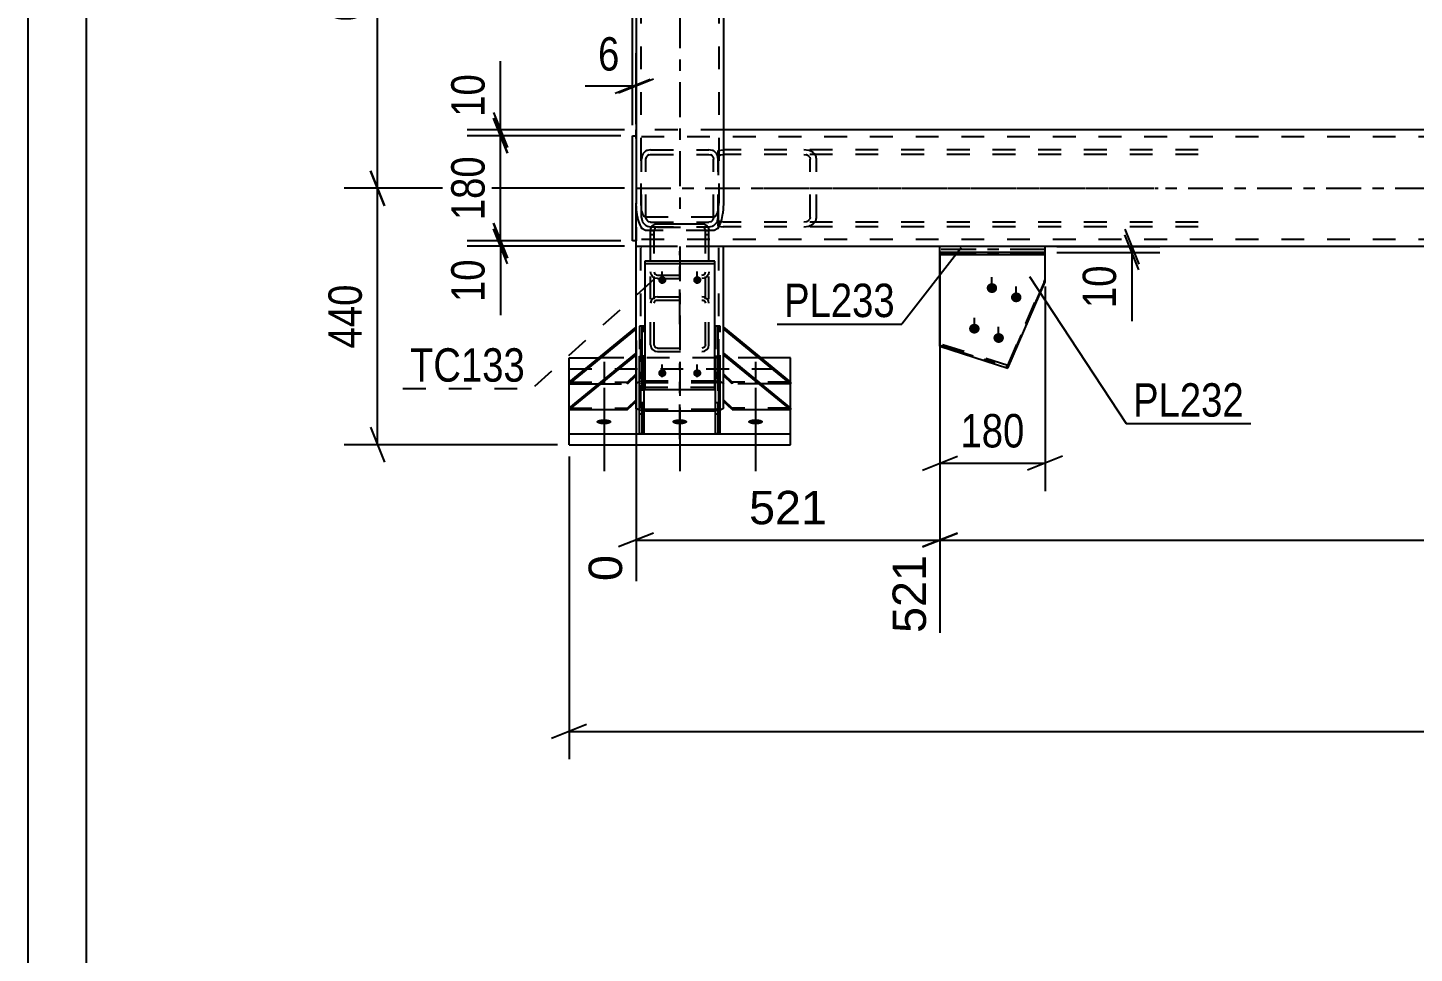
# Model space of a CAD drawing. Header units: millimetres. Extents: x 0 to 841, y 0 to 594.
# Drawn here: x 0 to 118.9, y 457.5 to 536.9 of the extents above; entities that cross this region are included whole.
import ezdxf

# ---------------------------------------------------------------- set-up
doc = ezdxf.new("R2010")
doc.units = ezdxf.units.MM
doc.linetypes.add('DXK_LINE_DOT2', pattern=[3.9198, 1.9599, -1.9599])
doc.linetypes.add('DXK_LINE_DOT3', pattern=[5.9187, 2.979, -0.9799, 0.9799, -0.9799])
doc.styles.add('Arial', font='arial.ttf', dxfattribs={"height": 0.2})
doc.styles.add('Arial Narrow', font='ARIALN.TTF', dxfattribs={"height": 0.2})

# ---------------------------------------------------------------- blocks, each defined once
blk = doc.blocks.new('Unknown-814407374-1129')
at = {"color": 5, "linetype": 'Continuous'}
for p, q in [((0, 594), (0, 0)), ((5, 589), (5, 5))]:
    blk.add_line(p, q, dxfattribs=at)
blk = doc.blocks.new('Part-814407374-4195 - 4175')
at = {"color": 7, "linetype": 'DXK_LINE_DOT2'}
for p, q in [((52.17, 528.1), (52.17, 521.81)), ((59.67, 528.1), (52.17, 528.1)), ((219.22, 527.5), (52.17, 527.5)), ((52.17, 518.19), (52.17, 519.3)), ((219.22, 518.7), (52.17, 518.7)), ((59.64, 518.1), (52.19, 518.1))]:
    blk.add_line(p, q, dxfattribs=at)
at = {"color": 2, "linetype": 'Continuous'}
for p, q in [((219.22, 528.1), (59.67, 528.1)), ((52.17, 519.3), (52.17, 521.81)), ((52.17, 518.1), (52.17, 519.3)), ((52.19, 518.1), (52.17, 518.1)), ((219.22, 518.1), (59.64, 518.1))]:
    blk.add_line(p, q, dxfattribs=at)
at = {"color": 7, "linetype": 'DXK_LINE_DOT3'}
blk.add_line((52.17, 523.1), (219.22, 523.1), dxfattribs=at)
blk = doc.blocks.new('Bolt-814407374-4180 - 4175')
at = {"linetype": 'Continuous'}
for points in [[(54.42, 515.56), (54.49, 515.55), (54.56, 515.53), (54.62, 515.49), (54.68, 515.45), (54.72, 515.39), (54.75, 515.33), (54.76, 515.26), (54.76, 515.19), (54.75, 515.13), (54.72, 515.06), (54.68, 515.01), (54.62, 514.96), (54.56, 514.93), (54.49, 514.91), (54.42, 514.9), (54.34, 514.91), (54.27, 514.93), (54.21, 514.96), (54.16, 515.01), (54.11, 515.06), (54.08, 515.13), (54.07, 515.19), (54.07, 515.26), (54.08, 515.33), (54.11, 515.39), (54.16, 515.45), (54.21, 515.49), (54.27, 515.53), (54.34, 515.55)], [(57.42, 515.56), (57.49, 515.55), (57.56, 515.53), (57.62, 515.49), (57.68, 515.45), (57.72, 515.39), (57.75, 515.33), (57.76, 515.26), (57.76, 515.19), (57.75, 515.13), (57.72, 515.06), (57.68, 515.01), (57.62, 514.96), (57.56, 514.93), (57.49, 514.91), (57.42, 514.9), (57.34, 514.91), (57.27, 514.93), (57.21, 514.96), (57.16, 515.01), (57.11, 515.06), (57.08, 515.13), (57.07, 515.19), (57.07, 515.26), (57.08, 515.33), (57.11, 515.39), (57.16, 515.45), (57.21, 515.49), (57.27, 515.53), (57.34, 515.55)], [(54.42, 507.57), (54.49, 507.56), (54.56, 507.54), (54.62, 507.51), (54.68, 507.46), (54.72, 507.41), (54.75, 507.34), (54.76, 507.28), (54.76, 507.21), (54.75, 507.14), (54.72, 507.08), (54.68, 507.02), (54.62, 506.98), (54.56, 506.94), (54.49, 506.92), (54.42, 506.91), (54.34, 506.92), (54.27, 506.94), (54.21, 506.98), (54.16, 507.02), (54.11, 507.08), (54.08, 507.14), (54.07, 507.21), (54.07, 507.28), (54.08, 507.34), (54.11, 507.41), (54.16, 507.46), (54.21, 507.51), (54.27, 507.54), (54.34, 507.56)], [(57.42, 507.57), (57.49, 507.56), (57.56, 507.54), (57.62, 507.51), (57.68, 507.46), (57.72, 507.41), (57.75, 507.34), (57.76, 507.28), (57.76, 507.21), (57.75, 507.14), (57.72, 507.08), (57.68, 507.02), (57.62, 506.98), (57.56, 506.94), (57.49, 506.92), (57.42, 506.91), (57.34, 506.92), (57.27, 506.94), (57.21, 506.98), (57.16, 507.02), (57.11, 507.08), (57.08, 507.14), (57.07, 507.21), (57.07, 507.28), (57.08, 507.34), (57.11, 507.41), (57.16, 507.46), (57.21, 507.51), (57.27, 507.54), (57.34, 507.56)]]:
    blk.add_hatch(color=1, dxfattribs=at).paths.add_polyline_path(points)
at = {"color": 1, "linetype": 'Continuous'}
for p, q in [((54.42, 514.89), (54.42, 515.96)), ((57.42, 514.89), (57.42, 515.96)), ((54.42, 506.9), (54.42, 507.98)), ((57.42, 506.9), (57.42, 507.98))]:
    blk.add_line(p, q, dxfattribs=at)
blk = doc.blocks.new('Part-814407374-4247 - 4175')
at = {"color": 2, "linetype": 'Continuous'}
for p, q in [((52.47, 502.04), (52.47, 508.71)), ((52.47, 508.71), (52.87, 508.71)), ((52.87, 502.04), (52.87, 508.71)), ((52.87, 502.04), (52.47, 502.04))]:
    blk.add_line(p, q, dxfattribs=at)
at = {"color": 7, "linetype": 'DXK_LINE_DOT3'}
for p, q in [((52.67, 508.71), (52.67, 504.01)), ((52.67, 504.01), (52.67, 502.04))]:
    blk.add_line(p, q, dxfattribs=at)
at = {"color": 7, "linetype": 'DXK_LINE_DOT2'}
for p, q in [((52.47, 504.71), (52.87, 504.71)), ((52.47, 503.75), (52.87, 503.75))]:
    blk.add_line(p, q, dxfattribs=at)
blk = doc.blocks.new('Part-814407374-4183 - 4175')
at = {"color": 2, "linetype": 'Continuous'}
for p, q in [((58.92, 516.84), (52.92, 516.84)), ((52.92, 516.84), (52.92, 505.83)), ((52.92, 516.64), (58.92, 516.64)), ((58.92, 505.83), (58.92, 516.84)), ((52.92, 505.83), (58.92, 505.83))]:
    blk.add_line(p, q, dxfattribs=at)
at = {"color": 7, "linetype": 'DXK_LINE_DOT2'}
blk.add_line((52.92, 506.04), (58.92, 506.04), dxfattribs=at)
blk = doc.blocks.new('Bolt-814407374-4189 - 4175')
at = {"linetype": 'Continuous'}
for points in [[(82.69, 514.96), (82.78, 514.95), (82.87, 514.92), (82.95, 514.88), (83.02, 514.82), (83.08, 514.75), (83.11, 514.67), (83.13, 514.58), (83.13, 514.49), (83.11, 514.41), (83.08, 514.32), (83.02, 514.25), (82.95, 514.19), (82.87, 514.15), (82.78, 514.12), (82.69, 514.11), (82.59, 514.12), (82.5, 514.15), (82.42, 514.19), (82.35, 514.25), (82.3, 514.32), (82.26, 514.41), (82.24, 514.49), (82.24, 514.58), (82.26, 514.67), (82.3, 514.75), (82.35, 514.82), (82.42, 514.88), (82.5, 514.92), (82.59, 514.95)], [(84.77, 514.16), (84.86, 514.15), (84.95, 514.13), (85.04, 514.08), (85.11, 514.02), (85.16, 513.95), (85.2, 513.87), (85.22, 513.78), (85.22, 513.7), (85.2, 513.61), (85.16, 513.53), (85.11, 513.46), (85.04, 513.4), (84.95, 513.35), (84.86, 513.33), (84.77, 513.32), (84.68, 513.33), (84.59, 513.35), (84.51, 513.4), (84.44, 513.46), (84.38, 513.53), (84.34, 513.61), (84.32, 513.7), (84.32, 513.78), (84.34, 513.87), (84.38, 513.95), (84.44, 514.02), (84.51, 514.08), (84.59, 514.13), (84.68, 514.15)], [(81.18, 511.48), (81.27, 511.47), (81.36, 511.44), (81.44, 511.4), (81.51, 511.34), (81.57, 511.27), (81.61, 511.18), (81.63, 511.1), (81.63, 511.01), (81.61, 510.92), (81.57, 510.84), (81.51, 510.77), (81.44, 510.71), (81.36, 510.67), (81.27, 510.64), (81.18, 510.63), (81.09, 510.64), (81, 510.67), (80.92, 510.71), (80.85, 510.77), (80.79, 510.84), (80.75, 510.92), (80.73, 511.01), (80.73, 511.1), (80.75, 511.18), (80.79, 511.27), (80.85, 511.34), (80.92, 511.4), (81, 511.44), (81.09, 511.47)], [(83.26, 510.68), (83.36, 510.67), (83.45, 510.64), (83.53, 510.6), (83.6, 510.54), (83.65, 510.47), (83.69, 510.39), (83.71, 510.3), (83.71, 510.21), (83.69, 510.13), (83.65, 510.05), (83.6, 509.97), (83.53, 509.92), (83.45, 509.87), (83.36, 509.84), (83.26, 509.83), (83.17, 509.84), (83.08, 509.87), (83, 509.92), (82.93, 509.97), (82.87, 510.05), (82.84, 510.13), (82.82, 510.21), (82.82, 510.3), (82.84, 510.39), (82.87, 510.47), (82.93, 510.54), (83, 510.6), (83.08, 510.64), (83.17, 510.67)]]:
    blk.add_hatch(color=1, dxfattribs=at).paths.add_polyline_path(points)
at = {"color": 1, "linetype": 'Continuous'}
for p, q in [((82.69, 514.19), (82.69, 515.48)), ((84.77, 513.4), (84.77, 514.68)), ((81.18, 510.71), (81.18, 511.99)), ((83.26, 509.92), (83.26, 511.2))]:
    blk.add_line(p, q, dxfattribs=at)
blk = doc.blocks.new('Bolt-814407374-4190 - 4175')
at = {"linetype": 'Continuous'}
for points in [[(49.42, 502.84), (49.28, 502.85), (49.15, 502.86), (49.03, 502.89), (48.93, 502.92), (48.85, 502.96), (48.8, 503), (48.77, 503.04), (48.77, 503.09), (48.8, 503.14), (48.85, 503.18), (48.93, 503.22), (49.03, 503.25), (49.15, 503.27), (49.28, 503.28), (49.42, 503.29), (49.55, 503.28), (49.68, 503.27), (49.8, 503.25), (49.9, 503.22), (49.98, 503.18), (50.03, 503.14), (50.06, 503.09), (50.06, 503.04), (50.03, 503), (49.98, 502.96), (49.9, 502.92), (49.8, 502.89), (49.68, 502.86), (49.55, 502.85)], [(55.92, 502.84), (55.78, 502.85), (55.65, 502.86), (55.53, 502.89), (55.43, 502.92), (55.35, 502.96), (55.3, 503), (55.27, 503.04), (55.27, 503.09), (55.3, 503.14), (55.35, 503.18), (55.43, 503.22), (55.53, 503.25), (55.65, 503.27), (55.78, 503.28), (55.92, 503.29), (56.05, 503.28), (56.18, 503.27), (56.3, 503.25), (56.4, 503.22), (56.48, 503.18), (56.53, 503.14), (56.56, 503.09), (56.56, 503.04), (56.53, 503), (56.48, 502.96), (56.4, 502.92), (56.3, 502.89), (56.18, 502.86), (56.05, 502.85)], [(62.42, 502.84), (62.28, 502.85), (62.15, 502.86), (62.03, 502.89), (61.93, 502.92), (61.85, 502.96), (61.8, 503), (61.77, 503.04), (61.77, 503.09), (61.8, 503.14), (61.85, 503.18), (61.93, 503.22), (62.03, 503.25), (62.15, 503.27), (62.28, 503.28), (62.42, 503.29), (62.55, 503.28), (62.68, 503.27), (62.8, 503.25), (62.9, 503.22), (62.98, 503.18), (63.03, 503.14), (63.06, 503.09), (63.06, 503.04), (63.03, 503), (62.98, 502.96), (62.9, 502.92), (62.8, 502.89), (62.68, 502.86), (62.55, 502.85)]]:
    blk.add_hatch(color=1, dxfattribs=at).paths.add_polyline_path(points)
at = {"color": 1, "linetype": 'DXK_LINE_DOT2'}
for p, q in [((49.42, 508.22), (49.42, 503.28)), ((55.92, 508.22), (55.92, 503.28)), ((62.42, 508.22), (62.42, 503.28)), ((49.42, 505.99), (49.42, 501.06)), ((62.42, 505.99), (62.42, 501.06))]:
    blk.add_line(p, q, dxfattribs=at)
at = {"color": 1, "linetype": 'Continuous'}
for p, q in [((49.42, 503.77), (49.42, 498.84)), ((55.92, 503.77), (55.92, 498.84)), ((62.42, 503.77), (62.42, 498.84))]:
    blk.add_line(p, q, dxfattribs=at)
blk = doc.blocks.new('Part-814407374-4260 - 4175')
at = {"color": 2, "linetype": 'Continuous'}
for p, q in [((53.42, 519.49), (53.46, 519.71)), ((53.46, 519.71), (53.59, 519.89)), ((53.59, 519.89), (53.79, 520.01)), ((53.79, 520.01), (54.02, 520.05)), ((54.02, 520.05), (57.82, 520.05)), ((57.82, 520.05), (58.05, 520.01)), ((58.05, 520.01), (58.24, 519.89)), ((58.24, 519.89), (58.37, 519.71)), ((58.37, 519.71), (58.42, 519.49)), ((53.42, 516.84), (53.42, 519.49)), ((58.42, 516.84), (58.42, 519.49))]:
    blk.add_line(p, q, dxfattribs=at)
at = {"color": 7, "linetype": 'DXK_LINE_DOT2'}
for p, q in [((53.8, 519.69), (53.74, 519.6)), ((53.9, 519.75), (53.8, 519.69)), ((54.02, 519.77), (53.9, 519.75)), ((54.02, 519.77), (57.82, 519.77)), ((57.93, 519.75), (57.82, 519.77)), ((58.03, 519.69), (57.93, 519.75)), ((58.09, 519.6), (58.03, 519.69)), ((53.42, 519.48), (53.72, 519.48)), ((53.42, 519.12), (53.72, 519.12)), ((53.74, 519.6), (53.72, 519.49)), ((53.72, 509.66), (53.72, 519.49)), ((58.12, 519.49), (58.09, 519.6)), ((58.12, 509.66), (58.12, 519.49)), ((58.12, 519.48), (58.42, 519.48)), ((58.12, 519.12), (58.42, 519.12)), ((53.72, 518.1), (53.42, 518.1)), ((58.42, 518.1), (58.12, 518.1)), ((53.42, 509.66), (53.42, 516.84)), ((58.42, 509.66), (58.42, 516.84)), ((53.46, 515.7), (53.42, 515.92)), ((53.59, 515.52), (53.46, 515.7)), ((53.79, 515.4), (53.59, 515.52)), ((53.72, 515.92), (53.74, 515.81)), ((53.74, 515.81), (53.8, 515.72)), ((54.02, 515.36), (53.79, 515.4)), ((53.8, 515.72), (53.9, 515.66)), ((53.9, 515.66), (54.02, 515.64)), ((54.02, 515.64), (57.82, 515.64)), ((54.02, 515.36), (57.82, 515.36)), ((57.82, 515.64), (57.93, 515.66)), ((58.05, 515.4), (57.82, 515.36)), ((57.93, 515.66), (58.03, 515.72)), ((58.03, 515.72), (58.09, 515.81)), ((58.24, 515.52), (58.05, 515.4)), ((58.09, 515.81), (58.12, 515.92)), ((58.37, 515.7), (58.24, 515.52)), ((58.42, 515.92), (58.37, 515.7)), ((53.79, 513.75), (53.59, 513.62)), ((54.02, 513.79), (53.79, 513.75)), ((54.02, 513.79), (57.82, 513.79)), ((58.05, 513.75), (57.82, 513.79)), ((58.24, 513.62), (58.05, 513.75)), ((53.46, 513.44), (53.42, 513.23)), ((53.59, 513.62), (53.46, 513.44)), ((53.72, 513.23), (53.74, 513.33)), ((53.74, 513.33), (53.8, 513.43)), ((53.8, 513.43), (53.9, 513.49)), ((53.9, 513.49), (54.02, 513.51)), ((54.02, 513.51), (57.82, 513.51)), ((57.82, 513.51), (57.93, 513.49)), ((57.93, 513.49), (58.03, 513.43)), ((58.03, 513.43), (58.09, 513.33)), ((58.09, 513.33), (58.12, 513.23)), ((58.37, 513.44), (58.24, 513.62)), ((58.42, 513.23), (58.37, 513.44)), ((53.42, 509.66), (53.46, 509.44)), ((53.46, 509.44), (53.59, 509.26)), ((53.59, 509.26), (53.79, 509.13)), ((53.74, 509.55), (53.72, 509.66)), ((53.8, 509.46), (53.74, 509.55)), ((53.79, 509.13), (54.02, 509.09)), ((53.9, 509.4), (53.8, 509.46)), ((54.02, 509.37), (53.9, 509.4)), ((54.02, 509.37), (57.82, 509.37)), ((54.02, 509.09), (57.82, 509.09)), ((57.93, 509.4), (57.82, 509.37)), ((57.82, 509.09), (58.05, 509.13)), ((58.03, 509.46), (57.93, 509.4)), ((58.09, 509.55), (58.03, 509.46)), ((58.05, 509.13), (58.24, 509.26)), ((58.12, 509.66), (58.09, 509.55)), ((58.24, 509.26), (58.37, 509.44)), ((58.37, 509.44), (58.42, 509.66))]:
    blk.add_line(p, q, dxfattribs=at)
at = {"color": 7, "linetype": 'DXK_LINE_DOT3'}
blk.add_line((55.92, 511.44), (55.92, 517.7), dxfattribs=at)
blk = doc.blocks.new('Part-814407374-4200 - 4175')
at = {"color": 7, "linetype": 'DXK_LINE_DOT2'}
for p, q in [((78.23, 517.6), (78.23, 517.63)), ((78.23, 517.63), (87.24, 517.63)), ((78.23, 517.6), (78.23, 517.63)), ((87.24, 517.6), (87.24, 517.63)), ((87.24, 517.6), (87.24, 517.63)), ((84.04, 507.89), (87.24, 515.28)), ((84.04, 507.89), (78.23, 509.75)), ((84.04, 507.68), (84.04, 507.89))]:
    blk.add_line(p, q, dxfattribs=at)
at = {"color": 2, "linetype": 'Continuous'}
for p, q in [((78.23, 509.54), (78.23, 517.6)), ((78.23, 517.42), (87.24, 517.42)), ((87.24, 515.08), (87.24, 517.6)), ((84.04, 507.68), (87.24, 515.08)), ((78.23, 509.54), (84.04, 507.68))]:
    blk.add_line(p, q, dxfattribs=at)
at = {"color": 7, "linetype": 'DXK_LINE_DOT3'}
for p, q in [((87.24, 517.53), (78.23, 517.53)), ((78.23, 517.53), (78.23, 509.65)), ((84.04, 507.78), (87.24, 515.18)), ((78.23, 509.65), (84.04, 507.78))]:
    blk.add_line(p, q, dxfattribs=at)
blk = doc.blocks.new('Part-814407374-4207 - 4175')
at = {"color": 2, "linetype": 'Continuous'}
for p, q in [((46.42, 501.1), (46.42, 508.54)), ((46.42, 508.54), (48.95, 508.54)), ((65.42, 508.54), (62.88, 508.54)), ((65.42, 501.1), (65.42, 508.54)), ((46.42, 502.04), (65.42, 502.04)), ((46.42, 501.1), (65.42, 501.1))]:
    blk.add_line(p, q, dxfattribs=at)
at = {"color": 7, "linetype": 'DXK_LINE_DOT2'}
for p, q in [((62.88, 508.54), (48.95, 508.54)), ((46.42, 507.6), (65.42, 507.6))]:
    blk.add_line(p, q, dxfattribs=at)
at = {"color": 7, "linetype": 'DXK_LINE_DOT3'}
blk.add_line((55.92, 501.57), (55.92, 508.07), dxfattribs=at)
blk = doc.blocks.new('Part-814407374-4213 - 4175')
at = {"color": 2, "linetype": 'Continuous'}
for p, q in [((46.42, 506.47), (52.17, 511.17)), ((52.17, 511.03), (46.42, 506.33)), ((46.42, 506.33), (46.42, 506.47)), ((46.42, 506.33), (48.97, 506.33))]:
    blk.add_line(p, q, dxfattribs=at)
at = {"color": 7, "linetype": 'DXK_LINE_DOT3'}
for p, q in [((52.17, 511.1), (46.42, 506.4)), ((52.17, 506.4), (52.17, 511.1))]:
    blk.add_line(p, q, dxfattribs=at)
at = {"color": 7, "linetype": 'DXK_LINE_DOT2'}
for p, q in [((52.17, 507.04), (52.17, 511.17)), ((51.42, 506.47), (52.17, 507.17)), ((51.42, 506.33), (52.17, 507.04)), ((46.42, 506.47), (51.42, 506.47)), ((48.97, 506.33), (51.42, 506.33)), ((51.42, 506.33), (51.42, 506.47))]:
    blk.add_line(p, q, dxfattribs=at)
blk = doc.blocks.new('Part-814407374-4216 - 4175')
at = {"color": 2, "linetype": 'Continuous'}
for p, q in [((46.42, 504.25), (52.17, 508.94)), ((52.17, 504.81), (52.17, 508.94)), ((52.17, 508.81), (46.42, 504.11)), ((46.42, 504.11), (46.42, 504.25)), ((51.42, 504.11), (52.17, 504.81)), ((46.42, 504.11), (51.42, 504.11))]:
    blk.add_line(p, q, dxfattribs=at)
at = {"color": 7, "linetype": 'DXK_LINE_DOT3'}
for p, q in [((52.17, 508.88), (46.42, 504.18)), ((52.17, 504.18), (52.17, 508.88))]:
    blk.add_line(p, q, dxfattribs=at)
at = {"color": 7, "linetype": 'DXK_LINE_DOT2'}
for p, q in [((46.42, 504.25), (51.42, 504.25)), ((51.42, 504.25), (52.17, 504.95)), ((51.42, 504.11), (51.42, 504.25))]:
    blk.add_line(p, q, dxfattribs=at)
blk = doc.blocks.new('Part-814407374-4217 - 4175')
at = {"color": 7, "linetype": 'DXK_LINE_DOT2'}
for p, q in [((59.37, 511.27), (58.97, 511.27)), ((58.97, 511.27), (58.97, 506.83)), ((59.37, 506.83), (59.37, 511.27)), ((59.37, 508.54), (58.97, 508.54)), ((59.37, 507.28), (58.97, 507.28)), ((58.97, 506.83), (59.37, 506.83))]:
    blk.add_line(p, q, dxfattribs=at)
at = {"color": 7, "linetype": 'DXK_LINE_DOT3'}
for p, q in [((59.17, 511.27), (59.17, 506.57)), ((59.17, 506.57), (59.17, 508.54))]:
    blk.add_line(p, q, dxfattribs=at)
blk = doc.blocks.new('Part-814407374-4218 - 4175')
at = {"color": 2, "linetype": 'Continuous'}
for p, q in [((58.97, 502.04), (58.97, 508.71)), ((58.97, 508.71), (59.37, 508.71)), ((59.37, 502.04), (59.37, 508.71)), ((59.37, 502.04), (58.97, 502.04))]:
    blk.add_line(p, q, dxfattribs=at)
at = {"color": 7, "linetype": 'DXK_LINE_DOT3'}
for p, q in [((59.17, 508.71), (59.17, 504.01)), ((59.17, 504.01), (59.17, 502.04))]:
    blk.add_line(p, q, dxfattribs=at)
at = {"color": 7, "linetype": 'DXK_LINE_DOT2'}
for p, q in [((58.97, 504.71), (59.37, 504.71)), ((58.97, 503.75), (59.37, 503.75))]:
    blk.add_line(p, q, dxfattribs=at)
blk = doc.blocks.new('Part-814407374-4219 - 4175')
at = {"color": 7, "linetype": 'DXK_LINE_DOT2'}
for p, q in [((52.87, 511.27), (52.47, 511.27)), ((52.47, 511.27), (52.47, 506.83)), ((52.87, 506.83), (52.87, 511.27)), ((52.87, 508.54), (52.47, 508.54)), ((52.47, 507.28), (52.87, 507.28)), ((52.47, 506.83), (52.87, 506.83))]:
    blk.add_line(p, q, dxfattribs=at)
at = {"color": 7, "linetype": 'DXK_LINE_DOT3'}
for p, q in [((52.67, 511.27), (52.67, 506.57)), ((52.67, 506.57), (52.67, 508.54))]:
    blk.add_line(p, q, dxfattribs=at)
blk = doc.blocks.new('Part-814407374-4222 - 4175')
at = {"color": 2, "linetype": 'Continuous'}
for p, q in [((59.67, 508.94), (65.42, 504.25)), ((59.67, 504.81), (59.67, 508.94)), ((65.42, 504.11), (59.67, 508.81)), ((60.42, 504.11), (59.67, 504.81)), ((65.42, 504.25), (65.42, 504.11)), ((60.42, 504.11), (65.42, 504.11))]:
    blk.add_line(p, q, dxfattribs=at)
at = {"color": 7, "linetype": 'DXK_LINE_DOT2'}
for p, q in [((59.67, 504.95), (60.42, 504.25)), ((65.42, 504.25), (60.42, 504.25)), ((60.42, 504.25), (60.42, 504.11))]:
    blk.add_line(p, q, dxfattribs=at)
blk = doc.blocks.new('Part-814407374-4225 - 4175')
at = {"color": 2, "linetype": 'Continuous'}
for p, q in [((59.67, 511.17), (65.42, 506.47)), ((65.42, 506.33), (59.67, 511.03)), ((65.42, 506.33), (62.86, 506.33)), ((65.42, 506.47), (65.42, 506.33))]:
    blk.add_line(p, q, dxfattribs=at)
at = {"color": 7, "linetype": 'DXK_LINE_DOT2'}
for p, q in [((59.67, 507.04), (59.67, 511.17)), ((59.67, 507.17), (60.42, 506.47)), ((60.42, 506.33), (59.67, 507.04)), ((65.42, 506.47), (60.42, 506.47)), ((60.42, 506.47), (60.42, 506.33)), ((62.86, 506.33), (60.42, 506.33))]:
    blk.add_line(p, q, dxfattribs=at)
blk = doc.blocks.new('Part-814407374-4300 - 4175')
at = {"color": 2, "linetype": 'Continuous'}
for p, q in [((51.87, 518.6), (51.87, 527.6)), ((51.87, 527.6), (52.17, 527.6)), ((52.17, 518.6), (51.87, 518.6))]:
    blk.add_line(p, q, dxfattribs=at)
at = {"color": 7, "linetype": 'DXK_LINE_DOT2'}
blk.add_line((52.17, 527.6), (52.17, 518.6), dxfattribs=at)
blk = doc.blocks.new('Part-814407374-4257 - 4175')
at = {"color": 7, "linetype": 'DXK_LINE_DOT2'}
for p, q in [((52.68, 525.91), (52.62, 525.6)), ((52.62, 520.6), (52.62, 525.6)), ((53.02, 525.6), (53.05, 525.76)), ((53.02, 520.6), (53.02, 525.6)), ((53.42, 526.4), (53.11, 526.34)), ((53.26, 525.97), (53.42, 526)), ((53.42, 526.4), (58.42, 526.4)), ((53.42, 526), (58.42, 526)), ((58.72, 526.34), (58.42, 526.4)), ((58.42, 526), (58.57, 525.97)), ((58.79, 525.76), (58.82, 525.6)), ((58.82, 520.6), (58.82, 525.6)), ((59.22, 525.6), (59.15, 525.91)), ((59.22, 520.6), (59.22, 525.6)), ((52.62, 520.6), (52.68, 520.3)), ((53.05, 520.45), (53.02, 520.6)), ((53.11, 519.86), (53.42, 519.8)), ((53.42, 520.2), (53.26, 520.23)), ((53.42, 520.2), (58.42, 520.2)), ((53.42, 519.8), (58.42, 519.8)), ((58.57, 520.23), (58.42, 520.2)), ((58.42, 519.8), (58.72, 519.86)), ((58.82, 520.6), (58.79, 520.45)), ((59.15, 520.3), (59.22, 520.6))]:
    blk.add_line(p, q, dxfattribs=at)
at = {"color": 7, "linetype": 'DXK_LINE_DOT3'}
blk.add_line((55.92, 523.1), (55.92, 523.1), dxfattribs=at)
at = {"color": 7, "linetype": 'DXK_LINE_DOT2'}
for centre, radius, start, end in [((53.42, 525.6), 0.8, 112.5, 157.5), ((53.42, 525.6), 0.4, 112.5, 157.5), ((58.42, 525.6), 0.4, 22.5, 67.5), ((58.42, 525.6), 0.8, 22.5, 67.5), ((53.42, 520.6), 0.8, 202.5, 247.5), ((53.42, 520.6), 0.4, 202.5, 247.5), ((58.42, 520.6), 0.4, 292.5, 337.5), ((58.42, 520.6), 0.8, 292.5, 337.5)]:
    blk.add_arc(centre, radius, start, end, dxfattribs=at)
blk = doc.blocks.new('Part-814407374-4268 - 4175')
at = {"color": 2, "linetype": 'Continuous'}
for p, q in [((78.23, 517.6), (78.23, 518.1)), ((87.24, 517.6), (78.23, 517.6)), ((87.24, 517.6), (87.24, 518.1))]:
    blk.add_line(p, q, dxfattribs=at)
at = {"color": 7, "linetype": 'DXK_LINE_DOT2'}
blk.add_line((87.24, 518.1), (78.23, 518.1), dxfattribs=at)
at = {"color": 7, "linetype": 'DXK_LINE_DOT3'}
blk.add_line((87.24, 517.85), (78.23, 517.85), dxfattribs=at)
blk = doc.blocks.new('Part-814407374-4273 - 4175')
at = {"color": 2, "linetype": 'Continuous'}
for p, q in [((52.17, 508.94), (52.17, 518.1)), ((52.19, 518.1), (52.23, 518.1)), ((53.42, 518.1), (52.23, 518.1)), ((59.64, 518.1), (58.42, 518.1)), ((59.67, 508.95), (59.67, 518.1)), ((52.17, 504.28), (52.17, 504.81)), ((52.23, 504.18), (52.17, 504.28)), ((52.4, 504.09), (52.23, 504.18)), ((59.6, 504.18), (59.43, 504.09)), ((59.67, 504.28), (59.6, 504.18)), ((59.67, 504.28), (59.67, 504.81)), ((52.47, 504.07), (52.4, 504.09)), ((52.97, 504.01), (52.87, 504.01)), ((52.97, 504.01), (58.87, 504.01)), ((58.97, 504.01), (58.87, 504.01)), ((59.43, 504.09), (59.37, 504.07))]:
    blk.add_line(p, q, dxfattribs=at)
at = {"color": 7, "linetype": 'DXK_LINE_DOT2'}
for p, q in [((52.17, 518.1), (52.19, 518.1)), ((52.23, 518.1), (52.17, 518.1)), ((52.57, 504.28), (52.57, 518.1)), ((52.6, 518.1), (52.66, 518.1)), ((58.42, 518.1), (53.42, 518.1)), ((59.27, 504.28), (59.27, 518.1)), ((59.67, 518.1), (59.64, 518.1)), ((59.67, 518.1), (59.64, 518.1)), ((52.17, 504.81), (52.17, 508.94)), ((59.67, 504.81), (59.67, 508.95)), ((52.4, 506.49), (52.66, 506.55)), ((52.66, 506.55), (52.97, 506.57)), ((52.97, 506.57), (58.87, 506.57)), ((58.87, 506.57), (59.17, 506.55)), ((59.17, 506.55), (59.43, 506.49)), ((52.17, 506.3), (52.23, 506.4)), ((52.23, 506.4), (52.4, 506.49)), ((52.6, 506.35), (52.57, 506.3)), ((52.68, 506.4), (52.6, 506.35)), ((52.81, 506.43), (52.68, 506.4)), ((52.97, 506.44), (52.81, 506.43)), ((52.97, 506.44), (58.87, 506.44)), ((59.02, 506.43), (58.87, 506.44)), ((59.15, 506.4), (59.02, 506.43)), ((59.24, 506.35), (59.15, 506.4)), ((59.27, 506.3), (59.24, 506.35)), ((59.43, 506.49), (59.6, 506.4)), ((59.6, 506.4), (59.67, 506.3)), ((52.57, 504.28), (52.6, 504.23)), ((52.6, 504.23), (52.68, 504.18)), ((52.68, 504.18), (52.81, 504.15)), ((52.81, 504.15), (52.97, 504.14)), ((58.87, 504.14), (59.02, 504.15)), ((59.02, 504.15), (59.15, 504.18)), ((59.15, 504.18), (59.24, 504.23)), ((59.24, 504.23), (59.27, 504.28)), ((52.66, 504.03), (52.47, 504.07)), ((52.87, 504.01), (52.66, 504.03)), ((52.97, 504.14), (58.87, 504.14)), ((59.17, 504.03), (58.97, 504.01)), ((59.37, 504.07), (59.17, 504.03))]:
    blk.add_line(p, q, dxfattribs=at)
at = {"color": 7, "linetype": 'DXK_LINE_DOT3'}
blk.add_line((55.92, 518.1), (55.92, 505.29), dxfattribs=at)
blk = doc.blocks.new('Part-814407374-4278 - 4175')
at = {"color": 2, "linetype": 'Continuous'}
for p, q in [((52.23, 556.98), (52.17, 556.87)), ((52.17, 556.87), (52.17, 521.82)), ((52.4, 557.07), (52.23, 556.98)), ((52.66, 557.13), (52.4, 557.07)), ((52.57, 556.87), (52.6, 556.93)), ((52.57, 556.87), (52.57, 554.86)), ((52.6, 556.93), (52.68, 556.97)), ((52.97, 557.15), (52.66, 557.13)), ((52.68, 556.97), (52.81, 557)), ((52.81, 557), (52.97, 557.01)), ((52.97, 557.15), (58.87, 557.15)), ((52.97, 557.01), (58.87, 557.01)), ((59.17, 557.13), (58.87, 557.15)), ((58.87, 557.01), (59.02, 557)), ((59.02, 557), (59.15, 556.97)), ((59.15, 556.97), (59.24, 556.93)), ((59.43, 557.07), (59.17, 557.13)), ((59.24, 556.93), (59.27, 556.87)), ((59.27, 556.87), (59.27, 554.86)), ((59.6, 556.98), (59.43, 557.07)), ((59.67, 556.87), (59.6, 556.98)), ((59.67, 556.87), (59.67, 521.82)), ((52.17, 554.86), (52.23, 554.75)), ((52.23, 554.75), (52.4, 554.66)), ((52.4, 554.66), (52.66, 554.6)), ((52.6, 554.8), (52.57, 554.86)), ((52.68, 554.76), (52.6, 554.8)), ((52.66, 554.6), (52.97, 554.58)), ((52.81, 554.73), (52.68, 554.76)), ((52.97, 554.72), (52.81, 554.73)), ((53.77, 554.72), (52.97, 554.72)), ((53.77, 554.58), (52.97, 554.58)), ((57.77, 554.72), (54.07, 554.72)), ((57.77, 554.58), (54.07, 554.58)), ((58.87, 554.72), (58.07, 554.72)), ((58.87, 554.58), (58.07, 554.58)), ((59.02, 554.73), (58.87, 554.72)), ((58.87, 554.58), (59.17, 554.6)), ((59.15, 554.76), (59.02, 554.73)), ((59.24, 554.8), (59.15, 554.76)), ((59.17, 554.6), (59.43, 554.66)), ((59.27, 554.86), (59.24, 554.8)), ((59.43, 554.66), (59.6, 554.75)), ((59.6, 554.75), (59.67, 554.86)), ((52.23, 520.92), (52.17, 521.82)), ((59.67, 521.82), (59.6, 520.92)), ((52.97, 519.48), (52.66, 519.65)), ((59.17, 519.65), (58.87, 519.48)), ((53.42, 519.48), (52.97, 519.48)), ((58.87, 519.48), (58.42, 519.48))]:
    blk.add_line(p, q, dxfattribs=at)
at = {"color": 7, "linetype": 'DXK_LINE_DOT3'}
blk.add_line((55.92, 555.86), (55.92, 520.76), dxfattribs=at)
at = {"color": 7, "linetype": 'DXK_LINE_DOT2'}
for p, q in [((52.57, 554.86), (52.57, 521.82)), ((54.07, 554.72), (53.77, 554.72)), ((54.07, 554.58), (53.77, 554.58)), ((58.07, 554.72), (57.77, 554.72)), ((58.07, 554.58), (57.77, 554.58)), ((59.27, 554.86), (59.27, 521.82)), ((59.67, 528.1), (52.17, 528.1)), ((52.17, 527.36), (52.17, 528.1)), ((52.17, 527.36), (52.17, 521.82)), ((52.57, 521.82), (52.6, 521.37)), ((59.24, 521.37), (59.27, 521.82)), ((52.81, 520.73), (52.97, 520.65)), ((52.97, 520.65), (58.87, 520.65)), ((58.87, 520.65), (59.02, 520.73)), ((58.42, 519.48), (53.42, 519.48))]:
    blk.add_line(p, q, dxfattribs=at)
at = {"color": 2, "linetype": 'Continuous'}
for centre, start, end in [((54.94, 521.14), 184.648, 213.1155), ((56.89, 521.14), 326.8845, 355.352)]:
    blk.add_arc(centre, 2.72, start, end, dxfattribs=at)
at = {"color": 7, "linetype": 'DXK_LINE_DOT2'}
for centre, start, end in [((53.95, 521.48), 184.648, 213.1155), ((57.88, 521.48), 326.8845, 355.352)]:
    blk.add_arc(centre, 1.36, start, end, dxfattribs=at)
blk = doc.blocks.new('Part-814407374-4290 - 4175')
at = {"color": 7, "linetype": 'DXK_LINE_DOT2'}
for p, q in [((59.2, 526.34), (59.63, 526.4)), ((59.22, 525.86), (59.2, 526.34)), ((59.2, 526.34), (59.22, 526.17)), ((59.22, 526.17), (59.22, 520.04)), ((59.22, 525.86), (59.24, 525.89)), ((59.24, 525.89), (59.42, 525.97)), ((59.42, 525.97), (59.63, 526)), ((100.38, 526.4), (59.63, 526.4)), ((100.38, 526), (59.63, 526)), ((66.97, 526.34), (66.55, 526.4)), ((66.55, 526), (66.76, 525.97)), ((67.06, 525.76), (67.1, 525.6)), ((67.1, 520.6), (67.1, 525.6)), ((67.65, 525.6), (67.57, 525.91)), ((67.65, 520.6), (67.65, 525.6)), ((59.22, 520.34), (59.2, 519.86)), ((59.2, 519.86), (59.22, 520.04)), ((59.2, 519.86), (59.63, 519.8)), ((59.24, 520.32), (59.22, 520.34)), ((59.42, 520.23), (59.24, 520.32)), ((59.63, 520.2), (59.42, 520.23)), ((100.38, 520.2), (59.63, 520.2)), ((100.38, 519.8), (59.63, 519.8)), ((66.76, 520.23), (66.55, 520.2)), ((66.55, 519.8), (66.97, 519.86)), ((67.1, 520.6), (67.06, 520.45)), ((67.57, 520.3), (67.65, 520.6))]:
    blk.add_line(p, q, dxfattribs=at)
at = {"color": 7, "linetype": 'DXK_LINE_DOT3'}
blk.add_line((63.09, 523.1), (96.93, 523.1), dxfattribs=at)
at = {"color": 7, "linetype": 'DXK_LINE_DOT2'}
for centre, radius, start, end in [((66.63, 525.48), 0.505, 32.6712, 75.6111), ((66.72, 525.36), 1.01, 32.6712, 75.6111), ((66.63, 520.72), 0.505, 284.3889, 327.3288), ((66.72, 520.84), 1.01, 284.3889, 327.3288)]:
    blk.add_arc(centre, radius, start, end, dxfattribs=at)
blk = doc.blocks.new('StraightDimension-814407374-7255 - 4175')
at = {"color": 7, "linetype": 'Continuous'}
for p, q in [((78.23, 517.1), (78.23, 484.96)), ((79.73, 493.53), (76.73, 492.33)), ((78.23, 492.93), (232.82, 492.93))]:
    blk.add_line(p, q, dxfattribs=at)
blk = doc.blocks.new('StraightDimension-814407374-4426 - 4175')
at = {"color": 7, "linetype": 'Continuous'}
for p, q in [((46.42, 500.1), (46.42, 474.12)), ((47.92, 477.12), (44.92, 475.92)), ((46.42, 476.52), (232.82, 476.52))]:
    blk.add_line(p, q, dxfattribs=at)
blk = doc.blocks.new('StraightDimension-814407374-7193 - 4175')
at = {"color": 7, "linetype": 'Continuous'}
blk.add_line((51.87, 528.5), (51.87, 569.39), dxfattribs=at)
blk = doc.blocks.new('StraightDimension-814407374-7256 - 4175')
at = {"color": 7, "linetype": 'Continuous'}
for p, q in [((78.23, 517.1), (78.23, 484.96)), ((52.17, 510.05), (52.17, 489.41)), ((53.67, 493.53), (50.67, 492.33)), ((76.73, 492.33), (79.73, 493.53)), ((52.17, 492.93), (78.23, 492.93))]:
    blk.add_line(p, q, dxfattribs=at)
at = {"color": 0}
blk.add_wipeout([(69.13, 493.68), (69.13, 497.88), (61.26, 497.88), (61.26, 493.68)], dxfattribs=at)
at = {"color": 3, "style": 'Arial'}
blk.add_text('521', height=2.865, dxfattribs=at).set_placement((61.86, 494.28))
at = {"color": 0, "linetype": 'Continuous'}
for points in [[(51.57, 492.23), (47.37, 492.23), (47.37, 488.81), (51.57, 488.81)], [(77.63, 492.23), (73.43, 492.23), (73.43, 484.36), (77.63, 484.36)]]:
    blk.add_wipeout(points, dxfattribs=at)
at = {"color": 3, "linetype": 'Continuous', "style": 'Arial'}
for s, height, p in [('0', 2.87, (50.97, 489.41)), ('521', 2.865, (77.03, 484.96))]:
    blk.add_text(s, height=height, rotation=90.0002, dxfattribs=at).set_placement(p)
blk = doc.blocks.new('StraightDimension-814407374-12243 - 4175')
at = {"color": 7, "linetype": 'Continuous'}
for p, q in [((30.6, 555.65), (29.4, 558.65)), ((51.17, 557.15), (27.15, 557.15)), ((30, 523.1), (30, 557.15)), ((29.4, 524.6), (30.6, 521.6)), ((51.17, 523.1), (27.15, 523.1))]:
    blk.add_line(p, q, dxfattribs=at)
at = {"color": 0}
blk.add_wipeout([(29.25, 543.47), (25.05, 543.47), (25.05, 536.78), (29.25, 536.78)], dxfattribs=at)
at = {"color": 3, "style": 'Arial Narrow'}
blk.add_text('681', height=2.863, rotation=90.0002, dxfattribs=at).set_placement((28.65, 537.38))
blk = doc.blocks.new('StraightDimension-814407374-12244 - 4175')
at = {"color": 7, "linetype": 'Continuous'}
for p, q in [((30.6, 521.6), (29.4, 524.6)), ((51.17, 523.1), (27.15, 523.1)), ((30, 501.1), (30, 523.1)), ((29.4, 502.6), (30.6, 499.6)), ((45.42, 501.1), (27.15, 501.1))]:
    blk.add_line(p, q, dxfattribs=at)
at = {"color": 0}
blk.add_wipeout([(29.25, 515.44), (25.05, 515.44), (25.05, 508.76), (29.25, 508.76)], dxfattribs=at)
at = {"color": 3, "style": 'Arial Narrow'}
blk.add_text('440', height=2.863, rotation=90.0002, dxfattribs=at).set_placement((28.65, 509.36))
blk = doc.blocks.new('StraightDimension-814407374-12692 - 4175')
at = {"color": 7, "linetype": 'Continuous'}
for p, q in [((40.53, 528.1), (40.53, 534.01)), ((40.53, 528.1), (40.53, 534.01)), ((39.93, 529.6), (41.13, 526.6)), ((51.17, 528.1), (37.68, 528.1)), ((41.13, 526.1), (39.93, 529.1)), ((40.53, 527.6), (40.53, 528.1)), ((50.87, 527.6), (37.68, 527.6))]:
    blk.add_line(p, q, dxfattribs=at)
at = {"color": 0}
blk.add_wipeout([(39.78, 533.48), (35.58, 533.48), (35.58, 528.63), (39.78, 528.63)], dxfattribs=at)
at = {"color": 3, "style": 'Arial Narrow'}
blk.add_text('10', height=2.863, rotation=90.0002, dxfattribs=at).set_placement((39.18, 529.23))
blk = doc.blocks.new('StraightDimension-814407374-12693 - 4175')
at = {"color": 7, "linetype": 'Continuous'}
for p, q in [((39.93, 529.1), (41.13, 526.1)), ((50.87, 527.6), (37.68, 527.6)), ((40.53, 518.6), (40.53, 527.6)), ((41.13, 517.1), (39.93, 520.1)), ((50.87, 518.6), (37.68, 518.6))]:
    blk.add_line(p, q, dxfattribs=at)
at = {"color": 0}
blk.add_wipeout([(39.78, 526.44), (35.58, 526.44), (35.58, 519.76), (39.78, 519.76)], dxfattribs=at)
at = {"color": 3, "style": 'Arial Narrow'}
blk.add_text('180', height=2.863, rotation=90.0002, dxfattribs=at).set_placement((39.18, 520.36))
blk = doc.blocks.new('StraightDimension-814407374-12694 - 4175')
at = {"color": 7, "linetype": 'Continuous'}
for p, q in [((39.93, 520.1), (41.13, 517.1)), ((41.13, 516.62), (39.93, 519.62)), ((50.87, 518.6), (37.68, 518.6)), ((40.53, 518.12), (40.53, 518.6)), ((51.17, 518.12), (37.68, 518.12)), ((40.53, 518.12), (40.53, 512.21)), ((40.53, 518.12), (40.53, 512.21))]:
    blk.add_line(p, q, dxfattribs=at)
at = {"color": 0}
blk.add_wipeout([(39.78, 517.59), (35.58, 517.59), (35.58, 512.74), (39.78, 512.74)], dxfattribs=at)
at = {"color": 3, "style": 'Arial Narrow'}
blk.add_text('10', height=2.863, rotation=90.0002, dxfattribs=at).set_placement((39.18, 513.34))
blk = doc.blocks.new('StraightDimension-814407374-14454 - 4175')
at = {"color": 7, "linetype": 'Continuous'}
for p, q in [((94.08, 519.6), (95.28, 516.6)), ((95.28, 516.1), (94.08, 519.1)), ((88.24, 518.1), (97.08, 518.1)), ((88.24, 517.6), (97.08, 517.6)), ((94.68, 517.6), (94.68, 518.1)), ((94.68, 517.6), (94.68, 511.7)), ((94.68, 517.6), (94.68, 511.7))]:
    blk.add_line(p, q, dxfattribs=at)
at = {"color": 0}
blk.add_wipeout([(93.93, 517.08), (89.73, 517.08), (89.73, 512.22), (93.93, 512.22)], dxfattribs=at)
at = {"color": 3, "style": 'Arial Narrow'}
blk.add_text('10', height=2.863, rotation=90.0002, dxfattribs=at).set_placement((93.33, 512.82))
blk = doc.blocks.new('StraightDimension-814407374-20996 - 4175')
at = {"color": 7, "linetype": 'Continuous'}
for p, q in [((87.24, 514.66), (87.24, 497.12)), ((78.23, 509.27), (78.23, 497.12)), ((76.73, 498.92), (79.73, 500.12)), ((78.23, 499.52), (87.24, 499.52)), ((88.74, 500.12), (85.74, 498.92))]:
    blk.add_line(p, q, dxfattribs=at)
at = {"color": 0}
blk.add_wipeout([(86.08, 500.27), (86.08, 504.47), (79.39, 504.47), (79.39, 500.27)], dxfattribs=at)
at = {"color": 3, "style": 'Arial Narrow'}
blk.add_text('180', height=2.863, dxfattribs=at).set_placement((79.99, 500.87))
blk = doc.blocks.new('StraightDimension-814407374-21007 - 4175')
at = {"color": 7, "linetype": 'Continuous'}
for p, q in [((51.87, 528.6), (51.87, 534.69)), ((52.17, 528.6), (52.17, 534.69)), ((51.87, 531.84), (47.79, 531.84)), ((51.87, 531.84), (47.79, 531.84)), ((50.37, 531.24), (53.37, 532.44)), ((53.67, 532.44), (50.67, 531.24)), ((51.87, 531.84), (52.17, 531.84))]:
    blk.add_line(p, q, dxfattribs=at)
at = {"color": 0}
blk.add_wipeout([(51.34, 532.59), (51.34, 536.79), (48.31, 536.79), (48.31, 532.59)], dxfattribs=at)
at = {"color": 3, "style": 'Arial Narrow'}
blk.add_text('6', height=2.86, dxfattribs=at).set_placement((48.91, 533.19))
blk = doc.blocks.new('Mark-814407374-4196 - 4175')
at = {"color": 30, "linetype": 'Continuous'}
for p, q in [((85.92, 515.54), (94.19, 502.91)), ((94.19, 502.91), (104.89, 502.91))]:
    blk.add_line(p, q, dxfattribs=at)
at = {"color": 0}
blk.add_wipeout([(104.29, 503.51), (104.29, 506.51), (94.79, 506.51), (94.79, 503.51)], dxfattribs=at)
blk.add_wipeout([(104.29, 503.51), (104.29, 506.51), (94.79, 506.51), (94.79, 503.51)], dxfattribs=at)
at = {"color": 3, "style": 'Arial Narrow'}
blk.add_text('PL232', height=2.863, dxfattribs=at).set_placement((94.79, 503.51))
blk = doc.blocks.new('Mark-814407374-4264 - 4175')
at = {"color": 30, "linetype": 'Continuous'}
for p in [(80.05, 517.99), (64.26, 511.45)]:
    blk.add_line(p, (74.97, 511.45), dxfattribs=at)
at = {"color": 0}
blk.add_wipeout([(74.37, 512.05), (74.37, 515.05), (64.86, 515.05), (64.86, 512.05)], dxfattribs=at)
blk.add_wipeout([(74.37, 512.05), (74.37, 515.05), (64.86, 515.05), (64.86, 512.05)], dxfattribs=at)
at = {"color": 3, "style": 'Arial Narrow'}
blk.add_text('PL233', height=2.863, dxfattribs=at).set_placement((64.86, 512.05))
blk = doc.blocks.new('Mark-814407374-4269 - 4175')
at = {"color": 30, "linetype": 'DXK_LINE_DOT2'}
for p in [(53.68, 515.27), (32.18, 505.91)]:
    blk.add_line(p, (43.25, 505.91), dxfattribs=at)
at = {"color": 0}
blk.add_wipeout([(42.65, 506.51), (42.65, 509.51), (32.78, 509.51), (32.78, 506.51)], dxfattribs=at)
blk.add_wipeout([(42.65, 506.51), (42.65, 509.51), (32.78, 509.51), (32.78, 506.51)], dxfattribs=at)
at = {"color": 3, "style": 'Arial Narrow'}
blk.add_text('TC133', height=2.863, dxfattribs=at).set_placement((32.78, 506.51))

msp = doc.modelspace()

# ---------------------------------------------------------------- block references
for name in ['Unknown-814407374-1129', 'Part-814407374-4278 - 4175', 'Part-814407374-4195 - 4175', 'Part-814407374-4300 - 4175', 'Part-814407374-4257 - 4175', 'Part-814407374-4290 - 4175', 'Part-814407374-4260 - 4175', 'Part-814407374-4273 - 4175', 'Part-814407374-4268 - 4175', 'Part-814407374-4200 - 4175', 'Part-814407374-4183 - 4175', 'Bolt-814407374-4180 - 4175', 'Bolt-814407374-4189 - 4175', 'Part-814407374-4213 - 4175', 'Part-814407374-4219 - 4175', 'Part-814407374-4217 - 4175', 'Part-814407374-4225 - 4175', 'Part-814407374-4216 - 4175', 'Part-814407374-4222 - 4175', 'Part-814407374-4207 - 4175', 'Bolt-814407374-4190 - 4175', 'Part-814407374-4247 - 4175', 'Part-814407374-4218 - 4175']:
    msp.add_blockref(name, (0, 0))

# ---------------------------------------------------------------- next in the draw order: block references
for name in ['StraightDimension-814407374-7193 - 4175', 'StraightDimension-814407374-7255 - 4175']:
    msp.add_blockref(name, (0, 0))

# ---------------------------------------------------------------- next in the draw order: block references
for name in ['StraightDimension-814407374-12243 - 4175', 'StraightDimension-814407374-4426 - 4175']:
    msp.add_blockref(name, (0, 0))

# ---------------------------------------------------------------- next in the draw order: block references
for name in ['StraightDimension-814407374-12692 - 4175', 'StraightDimension-814407374-14454 - 4175', 'StraightDimension-814407374-7256 - 4175']:
    msp.add_blockref(name, (0, 0))

# ---------------------------------------------------------------- next in the draw order: block references
for name in ['StraightDimension-814407374-12244 - 4175', 'StraightDimension-814407374-20996 - 4175']:
    msp.add_blockref(name, (0, 0))

# ---------------------------------------------------------------- next in the draw order: block references
for name in ['StraightDimension-814407374-12693 - 4175', 'Mark-814407374-4264 - 4175', 'Mark-814407374-4196 - 4175']:
    msp.add_blockref(name, (0, 0))

# ---------------------------------------------------------------- next in the draw order: block references
for name in ['StraightDimension-814407374-21007 - 4175', 'StraightDimension-814407374-12694 - 4175']:
    msp.add_blockref(name, (0, 0))

# ---------------------------------------------------------------- next in the draw order: block references
msp.add_blockref('Mark-814407374-4269 - 4175', (0, 0))

doc.saveas('drawing.dxf')
